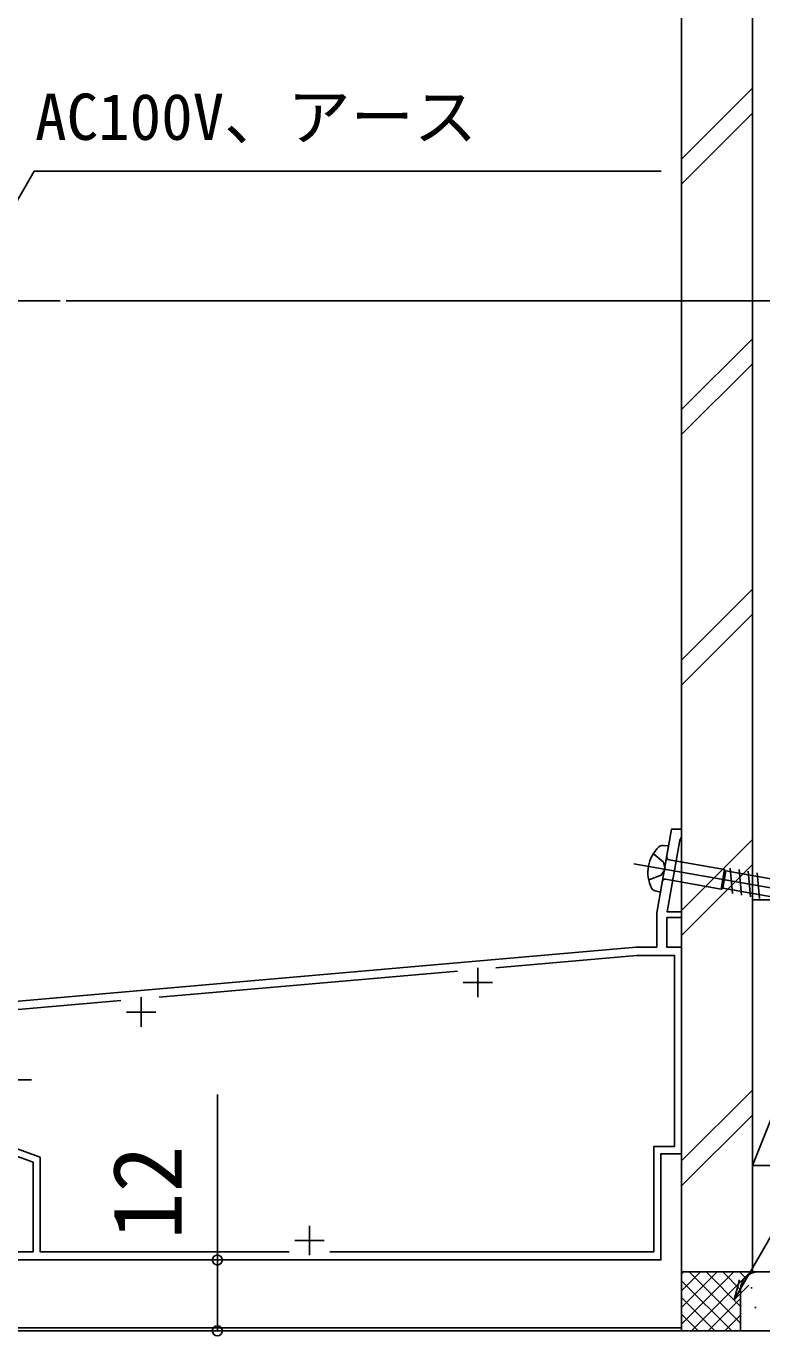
# Model space of a CAD drawing. Units: millimetres, scale not verified. Extents: x -700 to 700, y -1043 to 1038.
# Drawn here: x -284 to -159.4, y 414.3 to 636.5 of the extents above; entities that cross this region are included whole.
import ezdxf
from ezdxf.enums import TextEntityAlignment as Align

# ---------------------------------------------------------------- set-up
doc = ezdxf.new("R2010")
doc.units = ezdxf.units.MM
doc.header["$LTSCALE"] = 6
for name, color, linetype in [('0-2_YKK_11', 7, 'Continuous'), ('0-4_YKK_12', 2, 'Continuous'), ('0-5_YKK_13', 4, 'Continuous'), ('0-7_YKK_D', 6, 'Continuous'), ('0-9_YSS_K', 3, 'Continuous'), ('0-A_YSS_KE', 3, 'Continuous')]:
    doc.layers.add(name, color=color, linetype=linetype)
doc.styles.add('ＭＳ ゴシック', font='')
doc.styles.get('ＭＳ ゴシック').set_extended_font_data('MS Gothic')

msp = doc.modelspace()

# ---------------------------------------------------------------- linework, layer by layer
at = {"layer": '0-2_YKK_11'}
for p, q in [((-261.456, 472.033), (-210.952, 476.451)), ((-207.505, 477.003), (-207.505, 472.003)), ((-210.005, 474.503), (-205.005, 474.503)), ((-264.505, 472.003), (-264.505, 467.003)), ((-267.005, 469.503), (-262.005, 469.503)), ((-236.005, 433.303), (-236.005, 428.303)), ((-238.505, 430.803), (-233.505, 430.803)), ((-267.818, 427.503), (-283.918, 427.503))]:
    msp.add_line(p, q, dxfattribs=at)
for points in [[(-295.005, 470.503), (-180.704, 480.503), (-177.205, 480.503), (-177.205, 486.325), (-174.705, 500.503), (-173.005, 500.503), (-173.005, 499.103), (-173.159, 498.841), (-173.309, 498.631), (-175.447, 486.503), (-173.005, 486.503), (-173.005, 485.503), (-175.505, 485.503), (-175.505, 480.503), (-173.005, 480.503), (-173.005, 445.503), (-176.505, 445.503), (-176.505, 427.503), (-289.905, 427.503)], [(-204.448, 477.02), (-180.643, 479.103), (-174.205, 479.103), (-174.205, 446.703), (-177.705, 446.703), (-177.705, 428.903), (-232.58, 428.903)], [(-239.43, 428.903), (-281.605, 428.903), (-281.605, 444.903), (-293.805, 449.343), (-293.805, 454.203), (-293.005, 455.003), (-293.005, 461.003), (-293.805, 461.803), (-293.805, 469.203), (-267.947, 471.465)], [(-288.705, 428.903), (-282.805, 428.903), (-282.805, 444.063), (-295.005, 448.503)], [(-145.305, 415.503), (-287.732, 415.503), (-345.005, 413.503), (-345.005, 388.503), (-343.605, 388.503), (-343.605, 398.503), (-333.805, 398.503), (-333.805, 365.203)]]:
    msp.add_lwpolyline(points, dxfattribs=at)
at = {"layer": '0-4_YKK_12'}
for p, q in [((-319.812, 590.002), (-278.198, 590.002)), ((-173.005, 416.003), (-287.741, 416.003))]:
    msp.add_line(p, q, dxfattribs=at)
at = {"layer": '0-5_YKK_13'}
for p, q in [((-175.205, 497.668), (-176.105, 497.744)), ((-175.205, 497.668), (-176.594, 489.79)), ((-181.07, 494.641), (-99.888, 480.326)), ((-175.116, 495.292), (-165.712, 493.634)), ((-165.712, 493.634), (-166.293, 490.334)), ((-165.712, 493.634), (-165.522, 493.422)), ((-106.505, 483.016), (-165.522, 493.422)), ((-164.399, 489.569), (-164.778, 493.901)), ((-162.87, 489.299), (-163.249, 493.631)), ((-161.341, 489.03), (-161.72, 493.361)), ((-175.698, 491.993), (-166.293, 490.334)), ((-159.811, 488.76), (-160.19, 493.092)), ((-176.594, 489.79), (-177.466, 490.027)), ((-166.293, 490.334), (-166.043, 490.468)), ((-300.756, 458.001), (-283.077, 458.001))]:
    msp.add_line(p, q, dxfattribs=at)
for points in [[(-177.786, 496.346), (-176.073, 494.902), (-175.776, 493.707), (-176.464, 492.686), (-178.567, 491.915)], [(-107.026, 480.062), (-166.043, 490.468), (-165.522, 493.422)]]:
    msp.add_lwpolyline(points, dxfattribs=at)
for centre, radius, start, end in [((-176.135, 496.586), 1.159, 88.52836, 127.84107), ((-172.699, 493.165), 6, 133.72463, 206.27537), ((-175.029, 495.784), 0.5, 170, 260), ((-175.785, 491.5), 0.5, 80, 170), ((-177.098, 491.125), 1.159, 212.15893, 251.47164)]:
    msp.add_arc(centre, radius, start, end, dxfattribs=at)
at = {"layer": '0-7_YKK_D'}
msp.add_line((-277.198, 590.002), (65.995, 590.002), dxfattribs=at)
for points in [[(-295.286, 590.002), (-293.586, 592.946), (-282.617, 611.945), (-176.483, 611.945)], [(-251.605, 415.503), (-251.605, 427.503), (-251.605, 455.539)], [(-164.094, 420.734), (-162.394, 423.678), (-145.758, 452.493), (-32.723, 452.493)], [(-161.605, 423.223), (-164.094, 420.734), (-163.183, 424.134)]]:
    msp.add_lwpolyline(points, dxfattribs=at)
for centre in [(-251.605, 427.503), (-251.605, 415.503)]:
    msp.add_circle(centre, 0.85, dxfattribs=at)
at = {"layer": '0-9_YSS_K'}
for p, q in [((-173.005, 613.993), (-161.005, 625.993)), ((-173.005, 609.751), (-161.005, 621.751)), ((-173.005, 571.567), (-161.005, 583.567)), ((-173.005, 567.324), (-161.005, 579.324)), ((-173.005, 529.141), (-161.005, 541.141)), ((-173.005, 524.898), (-161.005, 536.898)), ((-173.005, 486.714), (-161.005, 498.714)), ((-173.005, 482.472), (-161.005, 494.472)), ((-161.005, 488.503), (-143.909, 488.503)), ((-161.005, 488.503), (-161.005, 443.503)), ((-143.909, 486.244), (-161.005, 443.503)), ((-161.005, 456.288), (-173.005, 444.288)), ((-173.005, 440.045), (-161.005, 452.045)), ((-161.005, 443.503), (-143.909, 443.503)), ((-173.005, 425.503), (-173.005, 415.503)), ((-160.005, 425.503), (-173.005, 425.503)), ((-173.005, 416.645), (-164.147, 425.503)), ((-173.005, 419.474), (-166.975, 425.503)), ((-173.005, 422.302), (-169.804, 425.503)), ((-173.005, 425.13), (-172.632, 425.503)), ((-171.691, 425.503), (-163.005, 416.817)), ((-171.319, 415.503), (-161.319, 425.503)), ((-168.863, 425.503), (-163.005, 419.645)), ((-166.034, 425.503), (-163.005, 422.474)), ((-163.206, 425.503), (-162.224, 424.521)), ((-160.377, 425.503), (-160.357, 425.482)), ((-145.305, 425.503), (-160.005, 425.503)), ((-173.005, 423.988), (-164.52, 415.503)), ((-163.005, 422.503), (-163.005, 415.503)), ((-161.177, 422.698), (-161.177, 422.898)), ((-173.005, 421.16), (-167.348, 415.503)), ((-168.49, 415.503), (-163.005, 420.988)), ((-173.005, 418.331), (-170.176, 415.503)), ((-165.662, 415.503), (-163.005, 418.16)), ((-160.509, 419.36), (-160.509, 419.56))]:
    msp.add_line(p, q, dxfattribs=at)
msp.add_arc((-160.005, 422.503), 3, 90, 180, dxfattribs=at)
at = {"layer": '0-A_YSS_KE'}
for p, q in [((-173.005, 861.436), (-173.005, 425.503)), ((-161.005, 861.436), (-161.005, 425.503)), ((-161.005, 425.503), (-173.005, 425.503))]:
    msp.add_line(p, q, dxfattribs=at)

# ---------------------------------------------------------------- texts
at = {"layer": '0-7_YKK_D', "style": 'ＭＳ ゴシック'}
msp.add_text('AC100V、アース', height=7.845, dxfattribs=at).set_placement((-282.464, 614.895), align=Align.BOTTOM_LEFT)
msp.add_text('12', height=11.73, rotation=90, dxfattribs=at).set_placement((-254.105, 430.948), align=Align.BOTTOM_LEFT)

doc.saveas('drawing.dxf')
